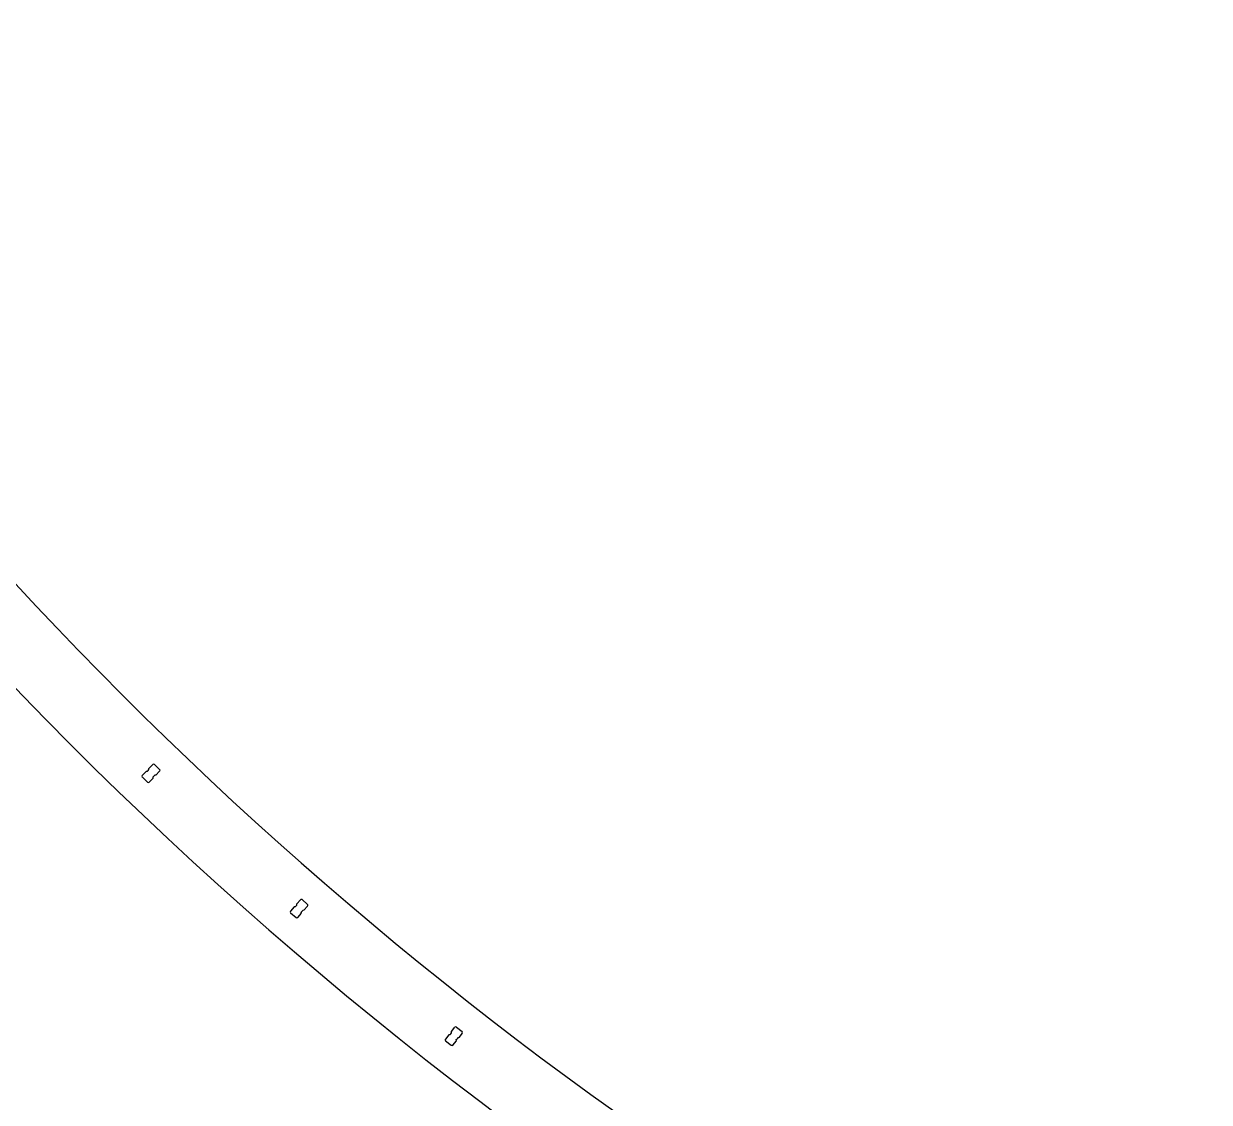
# Model space of a CAD drawing. Header units: inches. Extents: x 499362 to 502582, y 2542122 to 2545349.
# Drawn here: x 501509.7 to 501658.6, y 2543595.6 to 2543730.9 of the extents above; entities that cross this region are included whole.
import ezdxf

# ---------------------------------------------------------------- set-up
doc = ezdxf.new("R2010")
doc.units = ezdxf.units.IN
doc.header["$MEASUREMENT"] = 0
doc.layers.add('0-段落划分', color=2, linetype='Continuous')
doc.layers.add('桥-立柱', color=5, linetype='Continuous')

# ---------------------------------------------------------------- blocks, each defined once
blk = doc.blocks.new('A$C035667EC')
at = {"layer": '桥-立柱', "color": 1, "linetype": 'Continuous'}
for p, q in [((501525.46, 2543637.47), (501525.95, 2543637.98)), ((501526.16, 2543637.98), (501526.81, 2543637.36)), ((501525.12, 2543637.11), (501524.63, 2543636.61)), ((501524.64, 2543636.39), (501525.29, 2543635.77)), ((501525.26, 2543637.11), (501525.12, 2543637.11)), ((501525.36, 2543637.22), (501525.26, 2543637.11)), ((501525.36, 2543637.22), (501525.47, 2543637.33)), ((501525.47, 2543637.33), (501525.46, 2543637.47)), ((501525.5, 2543635.77), (501525.98, 2543636.28)), ((501525.98, 2543636.42), (501526.08, 2543636.53)), ((501525.98, 2543636.28), (501525.98, 2543636.42)), ((501526.19, 2543636.64), (501526.08, 2543636.53)), ((501526.33, 2543636.64), (501526.19, 2543636.64)), ((501526.81, 2543637.14), (501526.33, 2543636.64)), ((501543.7, 2543620.1), (501543.24, 2543619.57)), ((501543.84, 2543620.11), (501543.7, 2543620.1)), ((501543.94, 2543620.23), (501543.84, 2543620.11)), ((501543.94, 2543620.23), (501544.03, 2543620.34)), ((501544.02, 2543620.48), (501544.48, 2543621.01)), ((501544.03, 2543620.34), (501544.02, 2543620.48)), ((501544.7, 2543621.02), (501545.38, 2543620.43)), ((501545.39, 2543620.22), (501544.93, 2543619.69)), ((501543.25, 2543619.36), (501543.93, 2543618.77)), ((501544.15, 2543618.79), (501544.6, 2543619.32)), ((501544.59, 2543619.46), (501544.69, 2543619.57)), ((501544.6, 2543619.32), (501544.59, 2543619.46)), ((501544.79, 2543619.68), (501544.69, 2543619.57)), ((501544.93, 2543619.69), (501544.79, 2543619.68)), ((501563.43, 2543604.46), (501563.86, 2543605.01)), ((501564.07, 2543605.03), (501564.78, 2543604.48)), ((501563.12, 2543604.06), (501562.69, 2543603.51)), ((501563.26, 2543604.08), (501563.12, 2543604.06)), ((501563.35, 2543604.2), (501563.26, 2543604.08)), ((501563.35, 2543604.2), (501563.44, 2543604.32)), ((501563.44, 2543604.32), (501563.43, 2543604.46)), ((501564.05, 2543603.47), (501564.14, 2543603.58)), ((501564.07, 2543603.32), (501564.05, 2543603.47)), ((501564.23, 2543603.7), (501564.14, 2543603.58)), ((501564.37, 2543603.72), (501564.23, 2543603.7)), ((501564.8, 2543604.27), (501564.37, 2543603.72)), ((501562.71, 2543603.3), (501563.42, 2543602.75)), ((501563.63, 2543602.77), (501564.07, 2543603.32))]:
    blk.add_line(p, q, dxfattribs=at)
for centre, start, end in [((501526.06, 2543637.87), 46.1353, 136.1353), ((501524.74, 2543636.5), 136.1353, 226.1353), ((501526.71, 2543637.25), 316.1353, 46.1353), ((501525.39, 2543635.88), 226.1353, 316.1353), ((501544.6, 2543620.91), 49.0586, 139.0586), ((501545.28, 2543620.32), 319.0586, 49.0586), ((501543.35, 2543619.48), 139.0586, 229.0586), ((501544.03, 2543618.89), 229.0586, 319.0586), ((501563.98, 2543604.92), 51.9818, 141.9818), ((501562.81, 2543603.42), 141.9818, 231.9818), ((501564.69, 2543604.36), 321.9818, 51.9818), ((501563.52, 2543602.87), 231.9818, 321.9818)]:
    blk.add_arc(centre, 0.15, start, end, dxfattribs=at)
blk = doc.blocks.new('A$C3A006F90')
at = {"layer": '0-段落划分', "color": 2}
for radius, start in [(489, 186.425), (498, 213.1737)]:
    blk.add_arc((501867.7, 2543992.68), radius, start, 244.6809, dxfattribs=at)
at = {"layer": '0-段落划分', "color": 2, "linetype": 'Continuous'}
blk.add_blockref('A$C035667EC', (0, 0), dxfattribs=at)

msp = doc.modelspace()

# ---------------------------------------------------------------- block references
at = {"layer": '0-段落划分'}
msp.add_blockref('A$C3A006F90', (0, 0), dxfattribs=at)

doc.saveas('drawing.dxf')
